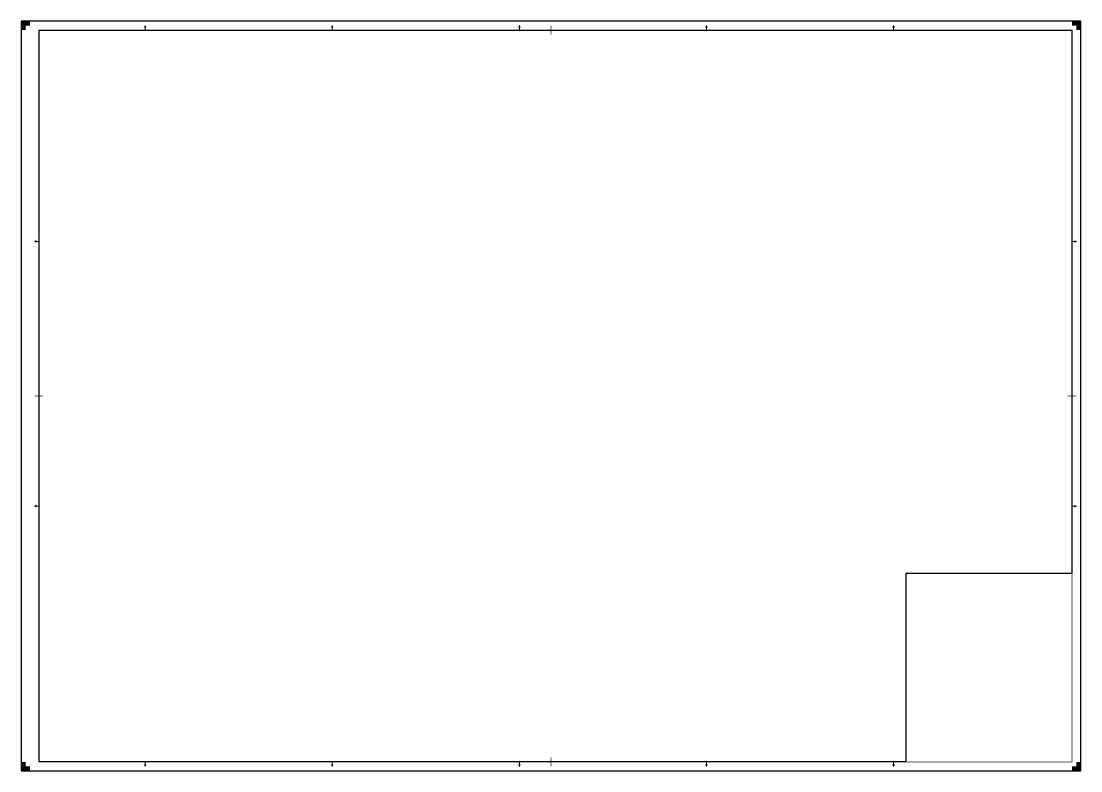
# Paper-space layout 'A0 Liggend' of a CAD drawing. Header units: millimetres. Extents: x 0 to 1189, y 0 to 841.
# The model-space entities are those that its viewports show. They can reach past a viewport. Long polylines and large blocks are cut down to what shows.
import ezdxf

# ---------------------------------------------------------------- set-up
doc = ezdxf.new("R2010")
doc.units = ezdxf.units.MM
for name, color, linetype, lineweight in [('X-XX-AL-TEKENBLAD-S', 7, 'Continuous', 25), ('X-XX-AL-TEKENBLAD_KADER-G', 7, 'Continuous', 25), ('X-XX-AL-TEKENBLAD_KADER_AFSNIJMARKERING-G', 7, 'Continuous', 25), ('X-XX-AL-TEKENBLAD_KADER_CENTERMARKERING-G', 7, 'Continuous', 25), ('X-XX-AL-TEKENBLAD_KADER_VOUWMERK-G', 7, 'Continuous', 18)]:
    doc.layers.add(name, color=color, linetype=linetype, lineweight=lineweight)

# ---------------------------------------------------------------- blocks, each defined once
blk = doc.blocks.new('SAL-TEKENBLAD-A0-SO')
at = {"layer": 'X-XX-AL-TEKENBLAD_KADER_AFSNIJMARKERING-G'}
for points in [[(10, 841), (0, 841), (0, 831), (5, 831), (5, 836), (10, 836)], [(1189, 831), (1189, 841), (1179, 841), (1179, 836), (1184, 836), (1184, 831)], [(0, 10), (0, 0), (10, 0), (10, 5), (5, 5), (5, 10)], [(1179, 0), (1189, 0), (1189, 10), (1184, 10), (1184, 5), (1179, 5)]]:
    blk.add_hatch(color=256, dxfattribs=at).paths.add_polyline_path(points)
at = {"layer": 'X-XX-AL-TEKENBLAD_KADER_VOUWMERK-G'}
h = blk.add_hatch(color=256, dxfattribs=at)
h.paths.add_polyline_path([(141, 834), (139, 836), (139, 834)])
h.paths.add_polyline_path([(139, 834), (139, 836), (137, 834)])
h = blk.add_hatch(color=256, dxfattribs=at)
h.paths.add_polyline_path([(351, 834), (349, 836), (349, 834)])
h.paths.add_polyline_path([(349, 834), (349, 836), (347, 834)])
h = blk.add_hatch(color=256, dxfattribs=at)
h.paths.add_polyline_path([(561, 834), (559, 836), (559, 834)])
h.paths.add_polyline_path([(559, 834), (559, 836), (557, 834)])
h = blk.add_hatch(color=256, dxfattribs=at)
h.paths.add_polyline_path([(771, 834), (769, 836), (769, 834)])
h.paths.add_polyline_path([(769, 834), (769, 836), (767, 834)])
h = blk.add_hatch(color=256, dxfattribs=at)
h.paths.add_polyline_path([(981, 834), (979, 836), (979, 834)])
h.paths.add_polyline_path([(979, 834), (979, 836), (977, 834)])
h = blk.add_hatch(color=256, dxfattribs=at)
h.paths.add_polyline_path([(17, 596), (15, 594), (17, 594)])
h.paths.add_polyline_path([(17, 594), (15, 594), (17, 592)])
h = blk.add_hatch(color=256, dxfattribs=at)
h.paths.add_polyline_path([(1182, 596), (1184, 594), (1182, 594)])
h.paths.add_polyline_path([(1182, 594), (1184, 594), (1182, 592)])
h = blk.add_hatch(color=256, dxfattribs=at)
h.paths.add_polyline_path([(17, 299), (15, 297), (17, 297)])
h.paths.add_polyline_path([(17, 297), (15, 297), (17, 295)])
h = blk.add_hatch(color=256, dxfattribs=at)
h.paths.add_polyline_path([(1182, 299), (1184, 297), (1182, 297)])
h.paths.add_polyline_path([(1182, 297), (1184, 297), (1182, 295)])
h = blk.add_hatch(color=256, dxfattribs=at)
h.paths.add_polyline_path([(141, 7), (139, 5), (139, 7)])
h.paths.add_polyline_path([(139, 7), (139, 5), (137, 7)])
h = blk.add_hatch(color=256, dxfattribs=at)
h.paths.add_polyline_path([(351, 7), (349, 5), (349, 7)])
h.paths.add_polyline_path([(349, 7), (349, 5), (347, 7)])
h = blk.add_hatch(color=256, dxfattribs=at)
h.paths.add_polyline_path([(561, 7), (559, 5), (559, 7)])
h.paths.add_polyline_path([(559, 7), (559, 5), (557, 7)])
h = blk.add_hatch(color=256, dxfattribs=at)
h.paths.add_polyline_path([(771, 7), (769, 5), (769, 7)])
h.paths.add_polyline_path([(769, 7), (769, 5), (767, 7)])
h = blk.add_hatch(color=256, dxfattribs=at)
h.paths.add_polyline_path([(981, 7), (979, 5), (979, 7)])
h.paths.add_polyline_path([(979, 7), (979, 5), (977, 7)])
at = {"layer": 'X-XX-AL-TEKENBLAD_KADER-G'}
for p, q in [((1189, 841), (0, 841)), ((0, 841), (0, 0)), ((1189, 0), (1189, 841)), ((0, 0), (1189, 0))]:
    blk.add_line(p, q, dxfattribs=at)
at = {"layer": 'X-XX-AL-TEKENBLAD_KADER-G', "const_width": 0.7, "flags": 128}
blk.add_lwpolyline([(20, 10), (1179, 10), (1179, 831), (20, 831)], close=True, dxfattribs=at)
at = {"layer": 'X-XX-AL-TEKENBLAD_KADER_CENTERMARKERING-G', "const_width": 0.7, "flags": 128}
for points in [[(594.5, 836), (594.5, 826)], [(15, 420.5), (25, 420.5)], [(1184, 420.5), (1174, 420.5)], [(594.5, 5), (594.5, 15)]]:
    blk.add_lwpolyline(points, dxfattribs=at)
at = {"layer": 'X-XX-AL-TEKENBLAD_KADER_VOUWMERK-G'}
for p, q in [((139, 831), (139, 836)), ((349, 831), (349, 836)), ((559, 831), (559, 836)), ((769, 831), (769, 836)), ((979, 831), (979, 836)), ((20, 594), (15, 594)), ((1179, 594), (1184, 594)), ((20, 297), (15, 297)), ((1179, 297), (1184, 297)), ((139, 10), (139, 5)), ((349, 10), (349, 5)), ((559, 10), (559, 5)), ((769, 10), (769, 5)), ((979, 10), (979, 5))]:
    blk.add_line(p, q, dxfattribs=at)

msp = doc.modelspace()

# ---------------------------------------------------------------- linework, layer by layer
at = {"color": 0}
msp.add_lwpolyline([(-305, 0), (-305, 80), (-305, 0), (305, 0), (305, 80), (130, 330), (70, 900), (-70, 900), (-130, 330), (-305, 80)], dxfattribs=at)

psp = doc.layouts.new('A0 Liggend')

# ---------------------------------------------------------------- linework, layer by layer
at = {"layer": 'DEFPOINTS'}
psp.add_lwpolyline([(20, 10), (20, 831), (1179, 831), (1179, 221.2), (992.7, 221.2), (992.7, 10), (20, 10)], close=True, dxfattribs=at)

# ---------------------------------------------------------------- block references
at = {"layer": 'X-XX-AL-TEKENBLAD-S'}
psp.add_blockref('SAL-TEKENBLAD-A0-SO', (0, 0), dxfattribs=at)

# ---------------------------------------------------------------- viewports
at = {"layer": 'DEFPOINTS'}
vp = psp.add_viewport(center=(599.5, 420.5), size=(1159, 821), view_center_point=(-9604.9, 6156.4), view_height=13734.332, dxfattribs=at)
vp.dxf.flags = 0x10000  # cut along an outline
vp.dxf.clipping_boundary_handle = psp.add_lwpolyline([(20, 10), (20, 831), (1179, 831), (1179, 221.2), (992.7, 221.2), (992.7, 10), (20, 10)], format="xyb", close=True, dxfattribs={"invisible": 1}).dxf.handle

doc.saveas('drawing.dxf')
